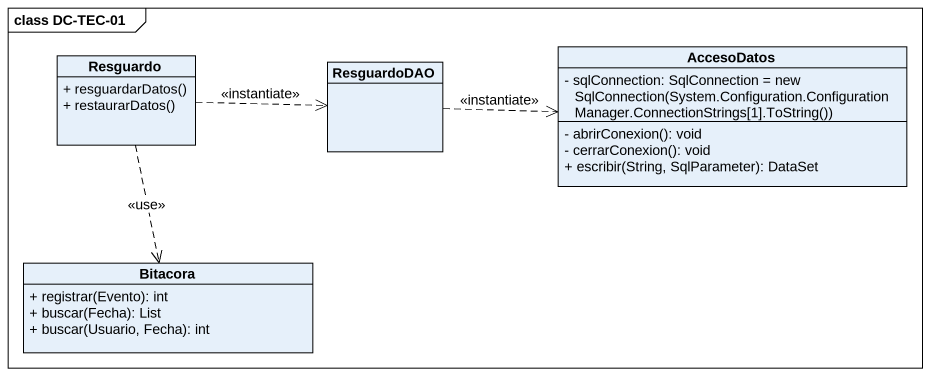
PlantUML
@startuml
mainframe class DC-TEC-01
hide circle
hide empty members
skinparam classAttributeIconSize 0
class Resguardo {
  + resguardarDatos()
  + restaurarDatos()
}
class ResguardoDAO
class AccesoDatos {
  {field} - sqlConnection: SqlConnection = new SqlConnection(System.Configuration.ConfigurationManager.ConnectionStrings[1].ToString())
  - abrirConexion(): void
  - cerrarConexion(): void
  + escribir(String, SqlParameter): DataSet
}
class Bitacora {
  + registrar(Evento): int
  + buscar(Fecha): List
  + buscar(Usuario, Fecha): int
}
Resguardo .right.> ResguardoDAO : <<instantiate>>
Resguardo ..> Bitacora : <<use>>
ResguardoDAO .right.> AccesoDatos : <<instantiate>>
@enduml
